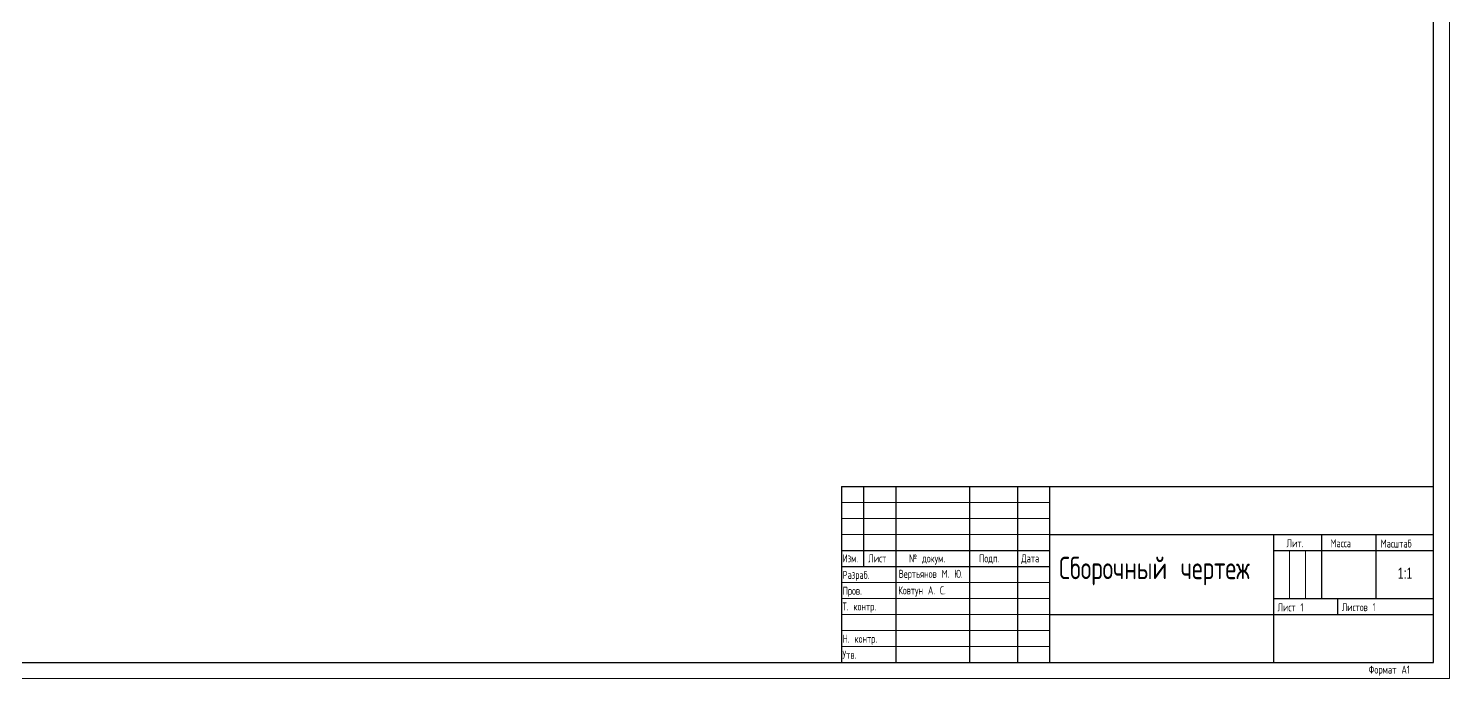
# Model space of a CAD drawing. Header units: millimetres. Extents: x 0 to 841, y -10 to 594.
# Drawn here: x 397.1 to 841, y 0 to 203.1 of the extents above; entities that cross this region are included whole.
import ezdxf

# ---------------------------------------------------------------- set-up
doc = ezdxf.new("R2010")
doc.units = ezdxf.units.MM
doc.layers.add('ОСЕВЫЕ', color=7, linetype='Continuous')
doc.styles.add('SLDTEXTSTYLE0', font='TXT', dxfattribs={"width": 0.7})
doc.styles.add('SLDTEXTSTYLE1', font='TXT', dxfattribs={"width": 0.7, "bigfont": 'bigfont'})
doc.styles.add('SLDTEXTSTYLE2', font='TXT', dxfattribs={"width": 0.605, "bigfont": 'bigfont'})
doc.styles.add('SLDTEXTSTYLE3', font='TXT', dxfattribs={"width": 0.65702, "bigfont": 'bigfont'})

msp = doc.modelspace()

# ---------------------------------------------------------------- linework, layer by layer
at = {"color": 7, "linetype": 'Continuous', "lineweight": 25}
for p, q in [((836, 5), (836, 589)), ((651, 60), (836, 60)), ((651, 60), (651, 5)), ((658, 35), (658, 60)), ((668, 60), (668, 5)), ((691, 60), (691, 5)), ((706, 60), (706, 5)), ((716, 60), (716, 5)), ((716, 45), (836, 45)), ((786, 45), (786, 5)), ((801, 45), (801, 25)), ((818, 45), (818, 25)), ((651, 40), (716, 40)), ((786, 40), (836, 40)), ((651, 35), (716, 35)), ((786, 25), (836, 25)), ((806, 25), (806, 20)), ((716, 20), (836, 20)), ((20, 5), (836, 5))]:
    msp.add_line(p, q, dxfattribs=at)
at = {"color": 7, "linetype": 'Continuous', "lineweight": 18}
for p, q in [((651, 55), (716, 55)), ((651, 50), (716, 50)), ((651, 45), (716, 45)), ((791, 40), (791, 25)), ((796, 40), (796, 25)), ((651, 30), (716, 30)), ((651, 25), (716, 25)), ((651, 20), (716, 20)), ((651, 15), (716, 15)), ((651, 10), (716, 10))]:
    msp.add_line(p, q, dxfattribs=at)
at = {"layer": 'ОСЕВЫЕ', "lineweight": 18}
for p in [(841, 594), (0, 0)]:
    msp.add_line(p, (841, 0), dxfattribs=at)

# ---------------------------------------------------------------- texts
at = {"color": 7, "linetype": 'Continuous', "lineweight": 0, "attachment_point": 1}
for s, insert, char_height, style in [('\\M+1844C\\M+18479\\M+18484.', (790.05, 43.526), 2.5, 'SLDTEXTSTYLE2'), ('\\M+1844D\\M+18470\\M+18483\\M+18483\\M+18470', (803.802, 43.526), 2.5, 'SLDTEXTSTYLE2'), ('\\M+1844D\\M+18470\\M+18483\\M+1848A\\M+18484\\M+18470\\M+18471', (819.464, 43.428), 2.5, 'SLDTEXTSTYLE2'), ('\\M+18449\\M+18478\\M+1847D.', (651.386, 38.821), 2.5, 'SLDTEXTSTYLE3'), ('\\M+1844C\\M+18479\\M+18483\\M+18484', (659.426, 38.821), 2.5, 'SLDTEXTSTYLE1'), ('\\M+18782 \\M+18474\\M+18480\\M+1847B\\M+18485\\M+1847D.', (672.144, 38.802), 2.5, 'SLDTEXTSTYLE1'), ('\\M+18450\\M+18480\\M+18474\\M+18481.', (694.04, 38.816), 2.5, 'SLDTEXTSTYLE1'), ('\\M+18444\\M+18470\\M+18484\\M+18470', (707.206, 38.818), 2.5, 'SLDTEXTSTYLE1'), ('\\M+18452\\M+18471\\M+18480\\M+18482\\M+18480\\M+18489\\M+1847E\\M+1848D\\M+1847A \\M+18489\\M+18475\\M+18482\\M+18484\\M+18475\\M+18477', (719.007, 38.05), 7, 'SLDTEXTSTYLE1'), ('\\M+18451\\M+18470\\M+18478\\M+18482\\M+18470\\M+18471.', (651.396, 33.643), 2.5, 'SLDTEXTSTYLE1'), ('\\M+18442\\M+18475\\M+18482\\M+18484\\M+1848E\\M+18491\\M+1847E\\M+18480\\M+18472 \\M+1844D. \\M+1845F.', (668.93, 33.973), 2.5, 'SLDTEXTSTYLE1'), ('1:1', (824.815, 34.666), 3.5, 'SLDTEXTSTYLE0'), ('\\M+18450\\M+18482\\M+18480\\M+18472.', (651.394, 28.683), 2.5, 'SLDTEXTSTYLE1'), ('\\M+1844B\\M+18480\\M+18472\\M+18484\\M+18485\\M+1847E \\M+18440. \\M+18452.', (668.781, 28.808), 2.5, 'SLDTEXTSTYLE1'), ('\\M+18453. \\M+1847B\\M+18480\\M+1847E\\M+18484\\M+18482.', (651.383, 23.767), 2.5, 'SLDTEXTSTYLE1'), ('\\M+1844C\\M+18479\\M+18483\\M+18484 1', (787.276, 23.513), 2.5, 'SLDTEXTSTYLE1'), ('\\M+1844C\\M+18479\\M+18483\\M+18484\\M+18480\\M+18472 1', (807.336, 23.559), 2.5, 'SLDTEXTSTYLE1'), ('\\M+1844E. \\M+1847B\\M+18480\\M+1847E\\M+18484\\M+18482.', (651.382, 13.698), 2.5, 'SLDTEXTSTYLE1'), ('\\M+18454\\M+18484\\M+18472.', (651.368, 8.681), 2.5, 'SLDTEXTSTYLE1'), ('\\M+18455\\M+18480\\M+18482\\M+1847D\\M+18470\\M+18484 \\M+184401', (815.673, 4.048), 2.5, 'SLDTEXTSTYLE2')]:
    msp.add_mtext(s, dxfattribs=dict(at, insert=insert, char_height=char_height, style=style))

doc.saveas('drawing.dxf')
